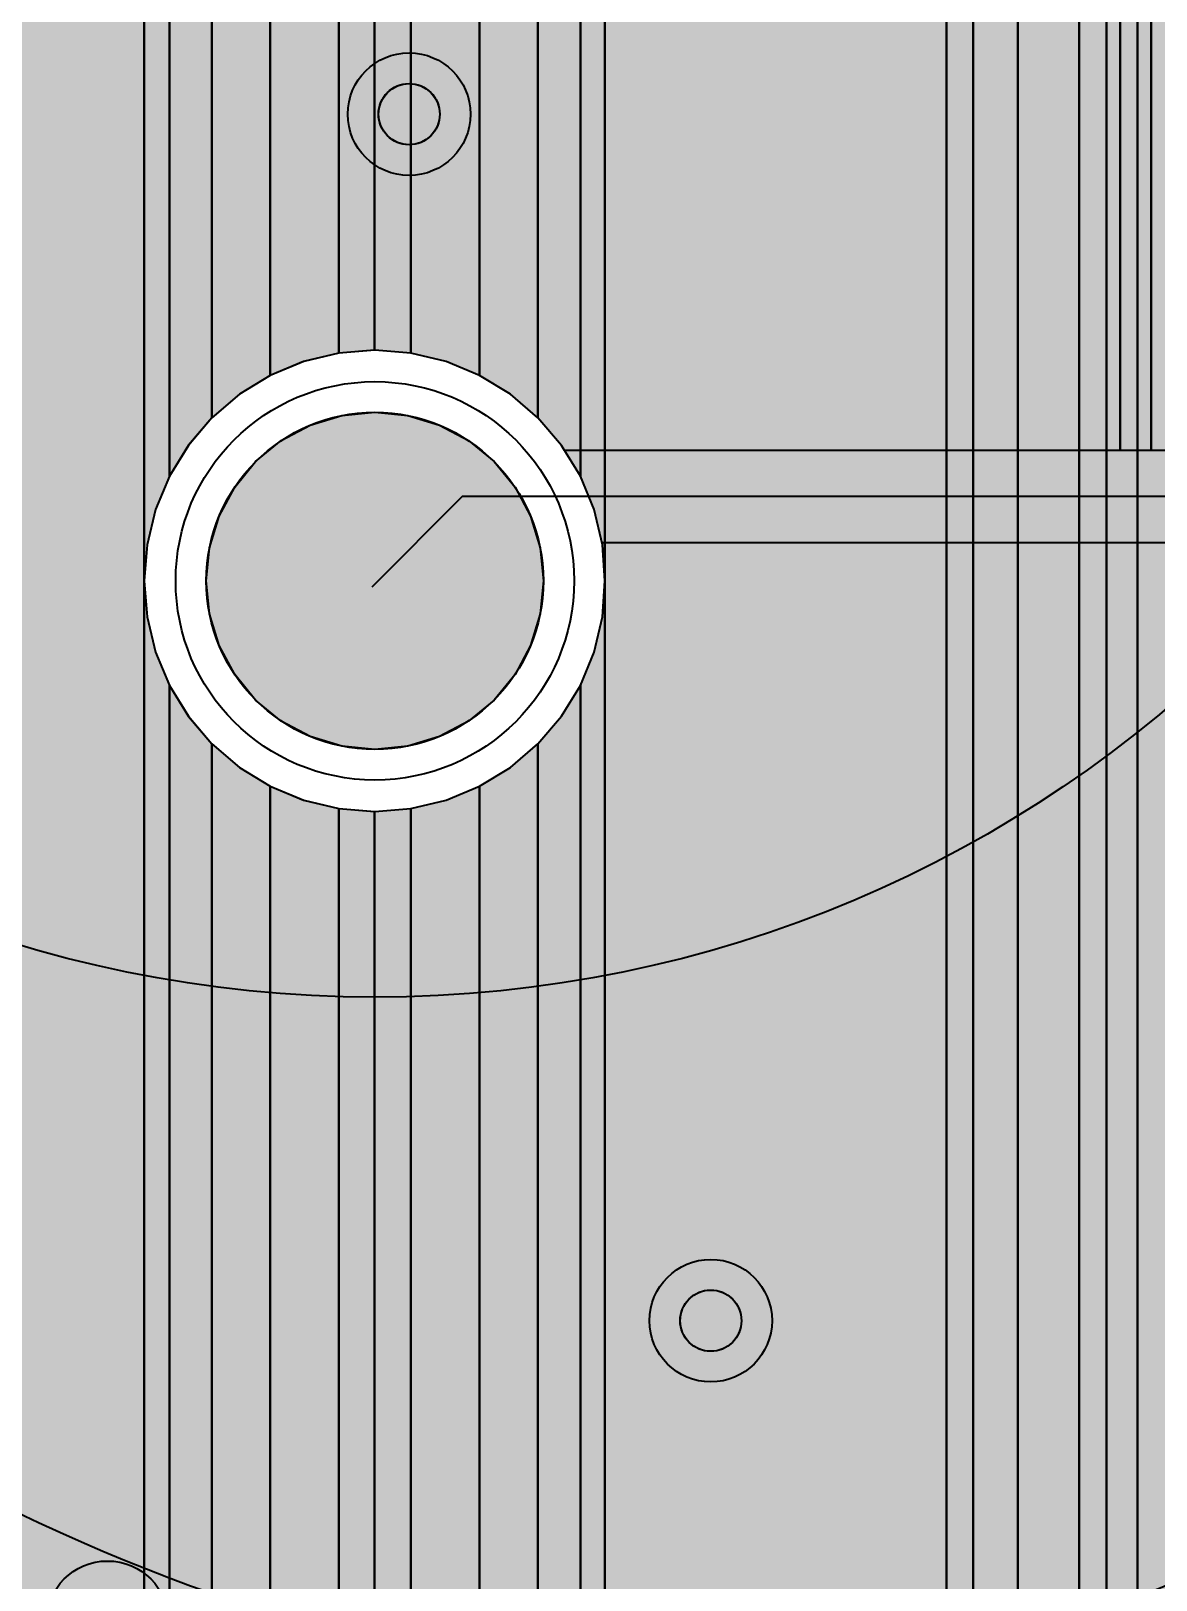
# Model space of a CAD drawing. Header units: millimetres. Extents: x 2 to 110, y 3 to 56.
# Drawn here: x 18.97 to 28.29, y 14.25 to 27.09 of the extents above; entities that cross this region are included whole.
import ezdxf

# ---------------------------------------------------------------- set-up
doc = ezdxf.new("R2010")
doc.units = ezdxf.units.MM
for name, color, linetype in [('bottom_copper', 7, 'Continuous'), ('drill_plated', 7, 'Continuous'), ('top_copper', 7, 'Continuous'), ('top_silk', 7, 'Continuous')]:
    doc.layers.add(name, color=color, linetype=linetype)

# ---------------------------------------------------------------- blocks, each defined once
blk = doc.blocks.new('Block38688')
at = {"layer": 'bottom_copper', "lineweight": 40}
for points in [[(4.44, 0), (1.606, 0), (1.606, 51.435), (4.44, 51.435), (4.44, 0)], [(1.606, 18.992), (1.588, 19.291), (1.518, 19.582), (1.404, 19.86), (1.404, 31.625), (1.518, 31.901), (1.588, 32.193), (1.606, 32.492), (1.606, 18.992)], [(1.404, 19.86), (1.247, 20.115), (1.052, 20.343), (1.052, 31.141), (1.247, 31.369), (1.404, 31.625), (1.404, 19.86)], [(1.052, 20.343), (0.824, 20.538), (0.569, 20.695), (0.569, 30.789), (0.824, 30.946), (1.052, 31.141), (1.052, 20.343)], [(0.569, 20.695), (0.292, 20.809), (0, 20.879), (0, 30.605), (0.292, 30.675), (0.569, 30.789), (0.569, 20.695)], [(0, 20.879), (-0.299, 20.903), (-0.302, 20.903), (-0.302, 30.581), (-0.299, 30.581), (0, 30.605), (0, 20.879)], [(4.659, 0), (4.44, 0), (4.44, 25.742), (4.465, 25.427), (4.538, 25.12), (4.659, 24.829), (4.659, 0)], [(5.029, 0), (4.659, 0), (4.659, 24.829), (4.824, 24.56), (5.029, 24.32), (5.029, 0)], [(5.538, 0), (5.029, 0), (5.029, 24.32), (5.269, 24.115), (5.538, 23.95), (5.538, 0)], [(5.764, 0), (5.538, 0), (5.538, 23.95), (5.764, 23.856), (5.764, 0)], [(6.021, 10.152), (5.879, 9.81), (5.793, 9.449), (5.764, 9.08), (5.764, 23.856), (5.83, 23.829), (6.021, 23.783), (6.021, 10.152)], [(6.448, 10.741), (6.215, 10.468), (6.021, 10.152), (6.021, 23.783), (6.137, 23.756), (6.448, 23.731), (6.448, 10.741)], [(1.606, 0), (1.404, 0), (1.404, 18.125), (1.518, 18.401), (1.588, 18.693), (1.606, 18.992), (1.606, 0)], [(1.404, 0), (1.052, 0), (1.052, 17.641), (1.247, 17.869), (1.404, 18.125), (1.404, 0)], [(1.052, 0), (0.569, 0), (0.569, 17.289), (0.824, 17.446), (1.052, 17.641), (1.052, 0)], [(0.569, 0), (0, 0), (0, 17.105), (0.292, 17.175), (0.569, 17.289), (0.569, 0)], [(0, 0), (-0.302, 0), (-0.302, 17.081), (-0.299, 17.081), (0, 17.105), (0, 0)]]:
    blk.add_hatch(color=7, dxfattribs=at).paths.add_polyline_path(points, flags=0)
at = {"layer": 'bottom_copper', "color": 7, "lineweight": 40}
for points in [[(4.44, 0), (1.606, 0), (1.606, 51.435), (4.44, 51.435), (4.44, 0)], [(1.606, 18.992), (1.588, 19.291), (1.518, 19.582), (1.404, 19.86), (1.404, 31.625), (1.518, 31.901), (1.588, 32.193), (1.606, 32.492), (1.606, 18.992)], [(1.404, 19.86), (1.247, 20.115), (1.052, 20.343), (1.052, 31.141), (1.247, 31.369), (1.404, 31.625), (1.404, 19.86)], [(1.052, 20.343), (0.824, 20.538), (0.569, 20.695), (0.569, 30.789), (0.824, 30.946), (1.052, 31.141), (1.052, 20.343)], [(0.569, 20.695), (0.292, 20.809), (0, 20.879), (0, 30.605), (0.292, 30.675), (0.569, 30.789), (0.569, 20.695)], [(0, 20.879), (-0.299, 20.903), (-0.302, 20.903), (-0.302, 30.581), (-0.299, 30.581), (0, 30.605), (0, 20.879)], [(4.659, 0), (4.44, 0), (4.44, 25.742), (4.465, 25.427), (4.538, 25.12), (4.659, 24.829), (4.659, 0)], [(5.029, 0), (4.659, 0), (4.659, 24.829), (4.824, 24.56), (5.029, 24.32), (5.029, 0)], [(5.538, 0), (5.029, 0), (5.029, 24.32), (5.269, 24.115), (5.538, 23.95), (5.538, 0)], [(5.764, 0), (5.538, 0), (5.538, 23.95), (5.764, 23.856), (5.764, 0)], [(6.021, 10.152), (5.879, 9.81), (5.793, 9.449), (5.764, 9.08), (5.764, 23.856), (5.83, 23.829), (6.021, 23.783), (6.021, 10.152)], [(6.448, 10.741), (6.215, 10.468), (6.021, 10.152), (6.021, 23.783), (6.137, 23.756), (6.448, 23.731), (6.448, 10.741)], [(1.606, 0), (1.404, 0), (1.404, 18.125), (1.518, 18.401), (1.588, 18.693), (1.606, 18.992), (1.606, 0)], [(1.404, 0), (1.052, 0), (1.052, 17.641), (1.247, 17.869), (1.404, 18.125), (1.404, 0)], [(1.052, 0), (0.569, 0), (0.569, 17.289), (0.824, 17.446), (1.052, 17.641), (1.052, 0)], [(0.569, 0), (0, 0), (0, 17.105), (0.292, 17.175), (0.569, 17.289), (0.569, 0)], [(0, 0), (-0.302, 0), (-0.302, 17.081), (-0.299, 17.081), (0, 17.105), (0, 0)]]:
    blk.add_lwpolyline(points, close=True, dxfattribs=at)
blk = doc.blocks.new('Block38983')
at = {"layer": 'bottom_copper', "lineweight": 40}
for points in [[(2.372, 0), (1.3063, 0), (1.3063, 51.435), (2.372, 51.435), (2.372, 0)], [(2.5803, 19.8595), (2.4655, 19.5825), (2.3956, 19.2909), (2.372, 18.992), (2.372, 32.492), (2.3956, 32.1931), (2.4655, 31.9015), (2.5803, 31.6245), (2.5803, 19.8595)], [(2.9317, 20.3432), (2.737, 20.1152), (2.5803, 19.8595), (2.5803, 31.6245), (2.737, 31.3688), (2.9317, 31.1408), (2.9317, 20.3432)], [(3.4154, 20.6946), (3.1597, 20.5379), (2.9317, 20.3432), (2.9317, 31.1408), (3.1597, 30.9461), (3.4154, 30.7894), (3.4154, 20.6946)], [(3.984, 20.8793), (3.6924, 20.8094), (3.4154, 20.6946), (3.4154, 30.7894), (3.6924, 30.6746), (3.984, 30.6047), (3.984, 20.8793)], [(4.28, 20.9026), (3.984, 20.8793), (3.984, 30.6047), (4.28, 30.5814), (4.28, 20.9026)], [(2.5803, 0), (2.372, 0), (2.372, 18.992), (2.3956, 18.6931), (2.4655, 18.4015), (2.5803, 18.1245), (2.5803, 0)], [(2.9317, 0), (2.5803, 0), (2.5803, 18.1245), (2.737, 17.8688), (2.9317, 17.6408), (2.9317, 0)], [(3.4154, 0), (2.9317, 0), (2.9317, 17.6408), (3.1597, 17.4461), (3.4154, 17.2894), (3.4154, 0)], [(3.984, 0), (3.4154, 0), (3.4154, 17.2894), (3.6924, 17.1746), (3.984, 17.1047), (3.984, 0)], [(4.28, 0), (3.984, 0), (3.984, 17.1047), (4.28, 17.0814), (4.28, 0)]]:
    blk.add_hatch(color=7, dxfattribs=at).paths.add_polyline_path(points, flags=0)
at = {"layer": 'bottom_copper', "color": 7, "lineweight": 40}
for points in [[(2.372, 0), (1.3063, 0), (1.3063, 51.435), (2.372, 51.435), (2.372, 0)], [(2.5803, 19.8595), (2.4655, 19.5825), (2.3956, 19.2909), (2.372, 18.992), (2.372, 32.492), (2.3956, 32.1931), (2.4655, 31.9015), (2.5803, 31.6245), (2.5803, 19.8595)], [(2.9317, 20.3432), (2.737, 20.1152), (2.5803, 19.8595), (2.5803, 31.6245), (2.737, 31.3688), (2.9317, 31.1408), (2.9317, 20.3432)], [(3.4154, 20.6946), (3.1597, 20.5379), (2.9317, 20.3432), (2.9317, 31.1408), (3.1597, 30.9461), (3.4154, 30.7894), (3.4154, 20.6946)], [(3.984, 20.8793), (3.6924, 20.8094), (3.4154, 20.6946), (3.4154, 30.7894), (3.6924, 30.6746), (3.984, 30.6047), (3.984, 20.8793)], [(4.28, 20.9026), (3.984, 20.8793), (3.984, 30.6047), (4.28, 30.5814), (4.28, 20.9026)], [(2.5803, 0), (2.372, 0), (2.372, 18.992), (2.3956, 18.6931), (2.4655, 18.4015), (2.5803, 18.1245), (2.5803, 0)], [(2.9317, 0), (2.5803, 0), (2.5803, 18.1245), (2.737, 17.8688), (2.9317, 17.6408), (2.9317, 0)], [(3.4154, 0), (2.9317, 0), (2.9317, 17.6408), (3.1597, 17.4461), (3.4154, 17.2894), (3.4154, 0)], [(3.984, 0), (3.4154, 0), (3.4154, 17.2894), (3.6924, 17.1746), (3.984, 17.1047), (3.984, 0)], [(4.28, 0), (3.984, 0), (3.984, 17.1047), (4.28, 17.0814), (4.28, 0)]]:
    blk.add_lwpolyline(points, close=True, dxfattribs=at)
blk = doc.blocks.new('Block120121')
at = {"layer": 'top_copper', "lineweight": 40}
for points in [[(2.372, 0), (1.306, 0), (1.306, 51.435), (2.372, 51.435), (2.372, 0)], [(2.58, 19.843), (2.466, 19.567), (2.396, 19.275), (2.372, 18.976), (2.372, 32.476), (2.396, 32.177), (2.466, 31.886), (2.58, 31.608), (2.58, 19.843)], [(2.932, 20.327), (2.737, 20.099), (2.58, 19.843), (2.58, 31.608), (2.737, 31.353), (2.932, 31.125), (2.932, 20.327)], [(5.986, 20.055), (5.856, 20.055), (5.829, 20.099), (5.634, 20.327), (5.634, 31.125), (5.778, 31.293), (5.986, 31.293), (5.986, 20.055)], [(9.022, 20.055), (5.986, 20.055), (5.986, 31.293), (9.022, 31.293), (9.022, 20.055)], [(3.415, 20.679), (3.16, 20.522), (2.932, 20.327), (2.932, 31.125), (3.16, 30.93), (3.415, 30.773), (3.415, 20.679)], [(5.634, 20.327), (5.406, 20.522), (5.15, 20.679), (5.15, 30.773), (5.406, 30.93), (5.634, 31.125), (5.634, 20.327)], [(3.984, 20.863), (3.692, 20.793), (3.415, 20.679), (3.415, 30.773), (3.692, 30.659), (3.984, 30.589), (3.984, 20.863)], [(5.15, 20.679), (4.873, 20.793), (4.582, 20.863), (4.582, 30.589), (4.873, 30.659), (5.15, 30.773), (5.15, 20.679)], [(4.582, 20.863), (4.283, 20.887), (3.984, 20.863), (3.984, 30.589), (4.283, 30.565), (4.582, 30.589), (4.582, 20.863)], [(9.241, 20.055), (9.022, 20.055), (9.022, 25.726), (9.047, 25.411), (9.12, 25.105), (9.241, 24.813), (9.241, 20.055)], [(9.611, 20.055), (9.241, 20.055), (9.241, 24.813), (9.406, 24.544), (9.611, 24.304), (9.611, 20.055)], [(10.12, 20.055), (9.611, 20.055), (9.611, 24.304), (9.851, 24.099), (10.12, 23.934), (10.12, 20.055)], [(10.461, 20.055), (10.12, 20.055), (10.12, 23.934), (10.411, 23.813), (10.461, 23.801), (10.461, 20.055)], [(10.718, 20.055), (10.461, 20.055), (10.461, 23.801), (10.718, 23.74), (10.718, 20.055)], [(11.033, 20.055), (10.718, 20.055), (10.718, 23.74), (11.033, 23.715), (11.033, 20.055)], [(6.188, 18.976), (6.17, 19.275), (6.166, 19.293), (6.188, 19.293), (6.188, 18.976)], [(9.241, 0), (6.188, 0), (6.188, 19.293), (9.241, 19.293), (9.241, 0)], [(9.611, 0), (9.241, 0), (9.241, 19.293), (9.611, 19.293), (9.611, 0)], [(10.12, 0), (9.611, 0), (9.611, 19.293), (10.12, 19.293), (10.12, 0)], [(10.346, 0), (10.12, 0), (10.12, 19.293), (10.346, 19.293), (10.346, 0)], [(10.603, 10.136), (10.461, 9.794), (10.375, 9.433), (10.346, 9.064), (10.346, 19.293), (10.603, 19.293), (10.603, 10.136)], [(11.033, 10.729), (10.797, 10.452), (10.603, 10.136), (10.603, 19.293), (11.033, 19.293), (11.033, 10.729)], [(2.58, 0), (2.372, 0), (2.372, 18.976), (2.396, 18.677), (2.466, 18.386), (2.58, 18.108), (2.58, 0)], [(6.188, 0), (5.986, 0), (5.986, 18.108), (6.1, 18.386), (6.17, 18.677), (6.188, 18.976), (6.188, 0)], [(2.932, 0), (2.58, 0), (2.58, 18.108), (2.737, 17.853), (2.932, 17.625), (2.932, 0)], [(5.986, 0), (5.634, 0), (5.634, 17.625), (5.829, 17.853), (5.986, 18.108), (5.986, 0)], [(3.415, 0), (2.932, 0), (2.932, 17.625), (3.16, 17.43), (3.415, 17.273), (3.415, 0)], [(5.634, 0), (5.15, 0), (5.15, 17.273), (5.406, 17.43), (5.634, 17.625), (5.634, 0)], [(3.984, 0), (3.415, 0), (3.415, 17.273), (3.692, 17.159), (3.984, 17.089), (3.984, 0)], [(5.15, 0), (4.582, 0), (4.582, 17.089), (4.873, 17.159), (5.15, 17.273), (5.15, 0)], [(4.582, 0), (3.984, 0), (3.984, 17.089), (4.283, 17.065), (4.582, 17.089), (4.582, 0)]]:
    blk.add_hatch(color=7, dxfattribs=at).paths.add_polyline_path(points, flags=0)
at = {"layer": 'top_copper', "color": 7, "lineweight": 40}
for points in [[(2.372, 0), (1.306, 0), (1.306, 51.435), (2.372, 51.435), (2.372, 0)], [(2.58, 19.843), (2.466, 19.567), (2.396, 19.275), (2.372, 18.976), (2.372, 32.476), (2.396, 32.177), (2.466, 31.886), (2.58, 31.608), (2.58, 19.843)], [(2.932, 20.327), (2.737, 20.099), (2.58, 19.843), (2.58, 31.608), (2.737, 31.353), (2.932, 31.125), (2.932, 20.327)], [(5.986, 20.055), (5.856, 20.055), (5.829, 20.099), (5.634, 20.327), (5.634, 31.125), (5.778, 31.293), (5.986, 31.293), (5.986, 20.055)], [(9.022, 20.055), (5.986, 20.055), (5.986, 31.293), (9.022, 31.293), (9.022, 20.055)], [(3.415, 20.679), (3.16, 20.522), (2.932, 20.327), (2.932, 31.125), (3.16, 30.93), (3.415, 30.773), (3.415, 20.679)], [(5.634, 20.327), (5.406, 20.522), (5.15, 20.679), (5.15, 30.773), (5.406, 30.93), (5.634, 31.125), (5.634, 20.327)], [(3.984, 20.863), (3.692, 20.793), (3.415, 20.679), (3.415, 30.773), (3.692, 30.659), (3.984, 30.589), (3.984, 20.863)], [(5.15, 20.679), (4.873, 20.793), (4.582, 20.863), (4.582, 30.589), (4.873, 30.659), (5.15, 30.773), (5.15, 20.679)], [(4.582, 20.863), (4.283, 20.887), (3.984, 20.863), (3.984, 30.589), (4.283, 30.565), (4.582, 30.589), (4.582, 20.863)], [(9.241, 20.055), (9.022, 20.055), (9.022, 25.726), (9.047, 25.411), (9.12, 25.105), (9.241, 24.813), (9.241, 20.055)], [(9.611, 20.055), (9.241, 20.055), (9.241, 24.813), (9.406, 24.544), (9.611, 24.304), (9.611, 20.055)], [(10.12, 20.055), (9.611, 20.055), (9.611, 24.304), (9.851, 24.099), (10.12, 23.934), (10.12, 20.055)], [(10.461, 20.055), (10.12, 20.055), (10.12, 23.934), (10.411, 23.813), (10.461, 23.801), (10.461, 20.055)], [(10.718, 20.055), (10.461, 20.055), (10.461, 23.801), (10.718, 23.74), (10.718, 20.055)], [(11.033, 20.055), (10.718, 20.055), (10.718, 23.74), (11.033, 23.715), (11.033, 20.055)], [(6.188, 18.976), (6.17, 19.275), (6.166, 19.293), (6.188, 19.293), (6.188, 18.976)], [(9.241, 0), (6.188, 0), (6.188, 19.293), (9.241, 19.293), (9.241, 0)], [(9.611, 0), (9.241, 0), (9.241, 19.293), (9.611, 19.293), (9.611, 0)], [(10.12, 0), (9.611, 0), (9.611, 19.293), (10.12, 19.293), (10.12, 0)], [(10.346, 0), (10.12, 0), (10.12, 19.293), (10.346, 19.293), (10.346, 0)], [(10.603, 10.136), (10.461, 9.794), (10.375, 9.433), (10.346, 9.064), (10.346, 19.293), (10.603, 19.293), (10.603, 10.136)], [(11.033, 10.729), (10.797, 10.452), (10.603, 10.136), (10.603, 19.293), (11.033, 19.293), (11.033, 10.729)], [(2.58, 0), (2.372, 0), (2.372, 18.976), (2.396, 18.677), (2.466, 18.386), (2.58, 18.108), (2.58, 0)], [(6.188, 0), (5.986, 0), (5.986, 18.108), (6.1, 18.386), (6.17, 18.677), (6.188, 18.976), (6.188, 0)], [(2.932, 0), (2.58, 0), (2.58, 18.108), (2.737, 17.853), (2.932, 17.625), (2.932, 0)], [(5.986, 0), (5.634, 0), (5.634, 17.625), (5.829, 17.853), (5.986, 18.108), (5.986, 0)], [(3.415, 0), (2.932, 0), (2.932, 17.625), (3.16, 17.43), (3.415, 17.273), (3.415, 0)], [(5.634, 0), (5.15, 0), (5.15, 17.273), (5.406, 17.43), (5.634, 17.625), (5.634, 0)], [(3.984, 0), (3.415, 0), (3.415, 17.273), (3.692, 17.159), (3.984, 17.089), (3.984, 0)], [(5.15, 0), (4.582, 0), (4.582, 17.089), (4.873, 17.159), (5.15, 17.273), (5.15, 0)], [(4.582, 0), (3.984, 0), (3.984, 17.089), (4.283, 17.065), (4.582, 17.089), (4.582, 0)]]:
    blk.add_lwpolyline(points, close=True, dxfattribs=at)

msp = doc.modelspace()

# ---------------------------------------------------------------- hatches: boundary and pattern name
at = {"layer": 'bottom_copper', "lineweight": 40}
for points in [[(22.353, 26.348), (22.339, 26.301), (22.315, 26.257), (22.284, 26.218), (22.245, 26.187), (22.201, 26.163), (22.154, 26.149), (22.104, 26.144), (22.054, 26.149), (22.007, 26.163), (21.963, 26.187), (21.924, 26.218), (21.893, 26.257), (21.869, 26.301), (21.855, 26.348), (21.85, 26.398), (21.855, 26.448), (21.869, 26.495), (21.893, 26.539), (21.924, 26.578), (21.963, 26.609), (22.007, 26.633), (22.054, 26.647), (22.104, 26.652), (22.154, 26.647), (22.201, 26.633), (22.245, 26.609), (22.284, 26.578), (22.315, 26.539), (22.339, 26.495), (22.353, 26.448), (22.358, 26.398), (22.353, 26.348)], [(23.19, 22.257), (23.111, 21.995), (22.982, 21.754), (22.808, 21.542), (22.596, 21.368), (22.355, 21.239), (22.093, 21.16), (21.82, 21.133), (21.547, 21.16), (21.285, 21.239), (21.044, 21.368), (20.832, 21.542), (20.658, 21.754), (20.529, 21.995), (20.45, 22.257), (20.423, 22.53), (20.45, 22.803), (20.529, 23.065), (20.658, 23.306), (20.832, 23.518), (21.044, 23.692), (21.285, 23.821), (21.547, 23.9), (21.82, 23.927), (22.093, 23.9), (22.355, 23.821), (22.596, 23.692), (22.808, 23.518), (22.982, 23.306), (23.111, 23.065), (23.19, 22.803), (23.217, 22.53), (23.19, 22.257)], [(24.853, 16.348), (24.839, 16.301), (24.815, 16.257), (24.784, 16.218), (24.745, 16.187), (24.701, 16.163), (24.654, 16.149), (24.604, 16.144), (24.554, 16.149), (24.507, 16.163), (24.463, 16.187), (24.424, 16.218), (24.393, 16.257), (24.369, 16.301), (24.355, 16.348), (24.35, 16.398), (24.355, 16.448), (24.369, 16.495), (24.393, 16.539), (24.424, 16.578), (24.463, 16.609), (24.507, 16.633), (24.554, 16.647), (24.604, 16.652), (24.654, 16.647), (24.701, 16.633), (24.745, 16.609), (24.784, 16.578), (24.815, 16.539), (24.839, 16.495), (24.853, 16.448), (24.858, 16.398), (24.853, 16.348)]]:
    msp.add_hatch(color=7, dxfattribs=at).paths.add_polyline_path(points, flags=0)
at = {"layer": 'drill_plated', "lineweight": 40}
for points in [[(22.353, 26.348), (22.339, 26.301), (22.315, 26.257), (22.284, 26.218), (22.245, 26.187), (22.201, 26.163), (22.154, 26.149), (22.104, 26.144), (22.054, 26.149), (22.007, 26.163), (21.963, 26.187), (21.924, 26.218), (21.893, 26.257), (21.869, 26.301), (21.855, 26.348), (21.85, 26.398), (21.855, 26.448), (21.869, 26.495), (21.893, 26.539), (21.924, 26.578), (21.963, 26.609), (22.007, 26.633), (22.054, 26.647), (22.104, 26.652), (22.154, 26.647), (22.201, 26.633), (22.245, 26.609), (22.284, 26.578), (22.315, 26.539), (22.339, 26.495), (22.353, 26.448), (22.358, 26.398), (22.353, 26.348)], [(23.19, 22.257), (23.111, 21.995), (22.982, 21.754), (22.808, 21.542), (22.596, 21.368), (22.355, 21.239), (22.093, 21.16), (21.82, 21.133), (21.547, 21.16), (21.285, 21.239), (21.044, 21.368), (20.832, 21.542), (20.658, 21.754), (20.529, 21.995), (20.45, 22.257), (20.423, 22.53), (20.45, 22.803), (20.529, 23.065), (20.658, 23.306), (20.832, 23.518), (21.044, 23.692), (21.285, 23.821), (21.547, 23.9), (21.82, 23.927), (22.093, 23.9), (22.355, 23.821), (22.596, 23.692), (22.808, 23.518), (22.982, 23.306), (23.111, 23.065), (23.19, 22.803), (23.217, 22.53), (23.19, 22.257)], [(24.853, 16.348), (24.839, 16.301), (24.815, 16.257), (24.784, 16.218), (24.745, 16.187), (24.701, 16.163), (24.654, 16.149), (24.604, 16.144), (24.554, 16.149), (24.507, 16.163), (24.463, 16.187), (24.424, 16.218), (24.393, 16.257), (24.369, 16.301), (24.355, 16.348), (24.35, 16.398), (24.355, 16.448), (24.369, 16.495), (24.393, 16.539), (24.424, 16.578), (24.463, 16.609), (24.507, 16.633), (24.554, 16.647), (24.604, 16.652), (24.654, 16.647), (24.701, 16.633), (24.745, 16.609), (24.784, 16.578), (24.815, 16.539), (24.839, 16.495), (24.853, 16.448), (24.858, 16.398), (24.853, 16.348)]]:
    msp.add_hatch(color=7, dxfattribs=at).paths.add_polyline_path(points, flags=0)
at = {"layer": 'top_copper', "lineweight": 40}
for points in [[(22.353, 26.348), (22.339, 26.301), (22.315, 26.257), (22.284, 26.218), (22.245, 26.187), (22.201, 26.163), (22.154, 26.149), (22.104, 26.144), (22.054, 26.149), (22.007, 26.163), (21.963, 26.187), (21.924, 26.218), (21.893, 26.257), (21.869, 26.301), (21.855, 26.348), (21.85, 26.398), (21.855, 26.448), (21.869, 26.495), (21.893, 26.539), (21.924, 26.578), (21.963, 26.609), (22.007, 26.633), (22.054, 26.647), (22.104, 26.652), (22.154, 26.647), (22.201, 26.633), (22.245, 26.609), (22.284, 26.578), (22.315, 26.539), (22.339, 26.495), (22.353, 26.448), (22.358, 26.398), (22.353, 26.348)], [(23.19, 22.257), (23.111, 21.995), (22.982, 21.754), (22.808, 21.542), (22.596, 21.368), (22.355, 21.239), (22.093, 21.16), (21.82, 21.133), (21.547, 21.16), (21.285, 21.239), (21.044, 21.368), (20.832, 21.542), (20.658, 21.754), (20.529, 21.995), (20.45, 22.257), (20.423, 22.53), (20.45, 22.803), (20.529, 23.065), (20.658, 23.306), (20.832, 23.518), (21.044, 23.692), (21.285, 23.821), (21.547, 23.9), (21.82, 23.927), (22.093, 23.9), (22.355, 23.821), (22.596, 23.692), (22.808, 23.518), (22.982, 23.306), (23.111, 23.065), (23.19, 22.803), (23.217, 22.53), (23.19, 22.257)], [(24.853, 16.348), (24.839, 16.301), (24.815, 16.257), (24.784, 16.218), (24.745, 16.187), (24.701, 16.163), (24.654, 16.149), (24.604, 16.144), (24.554, 16.149), (24.507, 16.163), (24.463, 16.187), (24.424, 16.218), (24.393, 16.257), (24.369, 16.301), (24.355, 16.348), (24.35, 16.398), (24.355, 16.448), (24.369, 16.495), (24.393, 16.539), (24.424, 16.578), (24.463, 16.609), (24.507, 16.633), (24.554, 16.647), (24.604, 16.652), (24.654, 16.647), (24.701, 16.633), (24.745, 16.609), (24.784, 16.578), (24.815, 16.539), (24.839, 16.495), (24.853, 16.448), (24.858, 16.398), (24.853, 16.348)]]:
    msp.add_hatch(color=7, dxfattribs=at).paths.add_polyline_path(points, flags=0)

# ---------------------------------------------------------------- linework, layer by layer
at = {"layer": 'bottom_copper', "color": 7, "lineweight": 40}
for p, q in [((21.817, 24.441), (21.817, 34.119)), ((21.817, 34.119), (21.817, 24.441)), ((21.521, 24.417), (21.23, 24.347)), ((21.817, 24.441), (21.521, 24.417)), ((21.82, 24.441), (21.817, 24.441)), ((22.119, 24.417), (21.82, 24.441)), ((22.41, 24.347), (22.119, 24.417)), ((21.23, 24.347), (20.953, 24.233)), ((22.688, 24.233), (22.41, 24.347)), ((20.953, 24.233), (20.697, 24.076)), ((22.943, 24.076), (22.688, 24.233)), ((20.697, 24.076), (20.469, 23.881)), ((23.171, 23.881), (22.943, 24.076)), ((20.469, 23.881), (20.274, 23.653)), ((23.366, 23.653), (23.171, 23.881)), ((20.274, 23.653), (20.117, 23.398)), ((23.523, 23.398), (23.366, 23.653)), ((20.117, 23.398), (20.003, 23.12)), ((23.637, 23.12), (23.523, 23.398)), ((20.003, 23.12), (19.933, 22.829)), ((23.707, 22.829), (23.637, 23.12)), ((19.933, 22.829), (19.909, 22.53)), ((23.725, 22.53), (23.707, 22.829)), ((19.909, 22.53), (19.933, 22.231)), ((23.707, 22.231), (23.725, 22.53)), ((19.933, 22.231), (20.003, 21.939)), ((23.637, 21.939), (23.707, 22.231)), ((20.003, 21.939), (20.117, 21.663)), ((23.523, 21.663), (23.637, 21.939)), ((20.117, 21.663), (20.274, 21.407)), ((23.366, 21.407), (23.523, 21.663)), ((20.274, 21.407), (20.469, 21.179)), ((23.171, 21.179), (23.366, 21.407)), ((20.469, 21.179), (20.697, 20.984)), ((22.943, 20.984), (23.171, 21.179)), ((20.697, 20.984), (20.953, 20.827)), ((22.688, 20.827), (22.943, 20.984)), ((20.953, 20.827), (21.23, 20.713)), ((22.41, 20.713), (22.688, 20.827)), ((21.23, 20.713), (21.521, 20.643)), ((22.119, 20.643), (22.41, 20.713)), ((21.521, 20.643), (21.817, 20.619)), ((21.817, 3.538), (21.817, 20.619)), ((21.817, 20.619), (21.82, 20.619)), ((21.817, 20.619), (21.817, 3.538)), ((21.82, 20.619), (22.119, 20.643))]:
    msp.add_line(p, q, dxfattribs=at)
for points in [[(22.353, 26.348), (22.339, 26.301), (22.315, 26.257), (22.284, 26.218), (22.245, 26.187), (22.201, 26.163), (22.154, 26.149), (22.104, 26.144), (22.054, 26.149), (22.007, 26.163), (21.963, 26.187), (21.924, 26.218), (21.893, 26.257), (21.869, 26.301), (21.855, 26.348), (21.85, 26.398), (21.855, 26.448), (21.869, 26.495), (21.893, 26.539), (21.924, 26.578), (21.963, 26.609), (22.007, 26.633), (22.054, 26.647), (22.104, 26.652), (22.154, 26.647), (22.201, 26.633), (22.245, 26.609), (22.284, 26.578), (22.315, 26.539), (22.339, 26.495), (22.353, 26.448), (22.358, 26.398), (22.353, 26.348)], [(23.19, 22.257), (23.111, 21.995), (22.982, 21.754), (22.808, 21.542), (22.596, 21.368), (22.355, 21.239), (22.093, 21.16), (21.82, 21.133), (21.547, 21.16), (21.285, 21.239), (21.044, 21.368), (20.832, 21.542), (20.658, 21.754), (20.529, 21.995), (20.45, 22.257), (20.423, 22.53), (20.45, 22.803), (20.529, 23.065), (20.658, 23.306), (20.832, 23.518), (21.044, 23.692), (21.285, 23.821), (21.547, 23.9), (21.82, 23.927), (22.093, 23.9), (22.355, 23.821), (22.596, 23.692), (22.808, 23.518), (22.982, 23.306), (23.111, 23.065), (23.19, 22.803), (23.217, 22.53), (23.19, 22.257)], [(24.853, 16.348), (24.839, 16.301), (24.815, 16.257), (24.784, 16.218), (24.745, 16.187), (24.701, 16.163), (24.654, 16.149), (24.604, 16.144), (24.554, 16.149), (24.507, 16.163), (24.463, 16.187), (24.424, 16.218), (24.393, 16.257), (24.369, 16.301), (24.355, 16.348), (24.35, 16.398), (24.355, 16.448), (24.369, 16.495), (24.393, 16.539), (24.424, 16.578), (24.463, 16.609), (24.507, 16.633), (24.554, 16.647), (24.604, 16.652), (24.654, 16.647), (24.701, 16.633), (24.745, 16.609), (24.784, 16.578), (24.815, 16.539), (24.839, 16.495), (24.853, 16.448), (24.858, 16.398), (24.853, 16.348)]]:
    msp.add_lwpolyline(points, close=True, dxfattribs=at)
for centre, major_axis in [((22.104, 26.398), (0.508, 0)), ((22.104, 26.398), (0.254, 0)), ((21.82, 22.53), (1.651, 0)), ((21.82, 22.53), (1.397, 0)), ((24.604, 16.398), (0.508, 0)), ((24.604, 16.398), (0.254, 0)), ((19.604, 13.898), (0.508, 0))]:
    msp.add_ellipse(centre, major_axis=major_axis, ratio=1, dxfattribs=at)
at = {"layer": 'drill_plated', "color": 7, "lineweight": 40}
for points in [[(22.353, 26.348), (22.339, 26.301), (22.315, 26.257), (22.284, 26.218), (22.245, 26.187), (22.201, 26.163), (22.154, 26.149), (22.104, 26.144), (22.054, 26.149), (22.007, 26.163), (21.963, 26.187), (21.924, 26.218), (21.893, 26.257), (21.869, 26.301), (21.855, 26.348), (21.85, 26.398), (21.855, 26.448), (21.869, 26.495), (21.893, 26.539), (21.924, 26.578), (21.963, 26.609), (22.007, 26.633), (22.054, 26.647), (22.104, 26.652), (22.154, 26.647), (22.201, 26.633), (22.245, 26.609), (22.284, 26.578), (22.315, 26.539), (22.339, 26.495), (22.353, 26.448), (22.358, 26.398), (22.353, 26.348)], [(23.19, 22.257), (23.111, 21.995), (22.982, 21.754), (22.808, 21.542), (22.596, 21.368), (22.355, 21.239), (22.093, 21.16), (21.82, 21.133), (21.547, 21.16), (21.285, 21.239), (21.044, 21.368), (20.832, 21.542), (20.658, 21.754), (20.529, 21.995), (20.45, 22.257), (20.423, 22.53), (20.45, 22.803), (20.529, 23.065), (20.658, 23.306), (20.832, 23.518), (21.044, 23.692), (21.285, 23.821), (21.547, 23.9), (21.82, 23.927), (22.093, 23.9), (22.355, 23.821), (22.596, 23.692), (22.808, 23.518), (22.982, 23.306), (23.111, 23.065), (23.19, 22.803), (23.217, 22.53), (23.19, 22.257)], [(24.853, 16.348), (24.839, 16.301), (24.815, 16.257), (24.784, 16.218), (24.745, 16.187), (24.701, 16.163), (24.654, 16.149), (24.604, 16.144), (24.554, 16.149), (24.507, 16.163), (24.463, 16.187), (24.424, 16.218), (24.393, 16.257), (24.369, 16.301), (24.355, 16.348), (24.35, 16.398), (24.355, 16.448), (24.369, 16.495), (24.393, 16.539), (24.424, 16.578), (24.463, 16.609), (24.507, 16.633), (24.554, 16.647), (24.604, 16.652), (24.654, 16.647), (24.701, 16.633), (24.745, 16.609), (24.784, 16.578), (24.815, 16.539), (24.839, 16.495), (24.853, 16.448), (24.858, 16.398), (24.853, 16.348)]]:
    msp.add_lwpolyline(points, close=True, dxfattribs=at)
for centre, major_axis in [((22.104, 26.398), (0.254, 0)), ((21.82, 22.53), (1.397, 0)), ((24.604, 16.398), (0.254, 0))]:
    msp.add_ellipse(centre, major_axis=major_axis, ratio=1, dxfattribs=at)
at = {"layer": 'top_copper', "color": 7, "lineweight": 40}
for p, q in [((21.521, 24.417), (21.23, 24.347)), ((21.82, 24.441), (21.521, 24.417)), ((22.119, 24.417), (21.82, 24.441)), ((22.41, 24.347), (22.119, 24.417)), ((21.23, 24.347), (20.953, 24.233)), ((22.688, 24.233), (22.41, 24.347)), ((20.953, 24.233), (20.697, 24.076)), ((22.943, 24.076), (22.688, 24.233)), ((20.697, 24.076), (20.469, 23.881)), ((23.171, 23.881), (22.943, 24.076)), ((20.469, 23.881), (20.274, 23.653)), ((23.366, 23.653), (23.171, 23.881)), ((20.274, 23.653), (20.117, 23.398)), ((23.393, 23.609), (23.366, 23.653)), ((30.24, 23.609), (23.393, 23.609)), ((20.117, 23.398), (20.003, 23.12)), ((20.003, 23.12), (19.933, 22.829)), ((22.544, 23.228), (21.794, 22.478)), ((31.794, 23.228), (22.544, 23.228)), ((19.933, 22.829), (19.909, 22.53)), ((23.707, 22.829), (23.703, 22.847)), ((23.703, 22.847), (30.24, 22.847)), ((23.725, 22.53), (23.707, 22.829)), ((19.909, 22.53), (19.933, 22.231)), ((23.707, 22.231), (23.725, 22.53)), ((19.933, 22.231), (20.003, 21.939)), ((23.637, 21.939), (23.707, 22.231)), ((20.003, 21.939), (20.117, 21.663)), ((23.523, 21.663), (23.637, 21.939)), ((20.117, 21.663), (20.274, 21.407)), ((23.366, 21.407), (23.523, 21.663)), ((20.274, 21.407), (20.469, 21.179)), ((23.171, 21.179), (23.366, 21.407)), ((20.469, 21.179), (20.697, 20.984)), ((22.943, 20.984), (23.171, 21.179)), ((20.697, 20.984), (20.953, 20.827)), ((22.688, 20.827), (22.943, 20.984)), ((20.953, 20.827), (21.23, 20.713)), ((22.41, 20.713), (22.688, 20.827)), ((21.23, 20.713), (21.521, 20.643)), ((22.119, 20.643), (22.41, 20.713)), ((21.521, 20.643), (21.82, 20.619)), ((21.82, 20.619), (22.119, 20.643))]:
    msp.add_line(p, q, dxfattribs=at)
for points in [[(22.353, 26.348), (22.339, 26.301), (22.315, 26.257), (22.284, 26.218), (22.245, 26.187), (22.201, 26.163), (22.154, 26.149), (22.104, 26.144), (22.054, 26.149), (22.007, 26.163), (21.963, 26.187), (21.924, 26.218), (21.893, 26.257), (21.869, 26.301), (21.855, 26.348), (21.85, 26.398), (21.855, 26.448), (21.869, 26.495), (21.893, 26.539), (21.924, 26.578), (21.963, 26.609), (22.007, 26.633), (22.054, 26.647), (22.104, 26.652), (22.154, 26.647), (22.201, 26.633), (22.245, 26.609), (22.284, 26.578), (22.315, 26.539), (22.339, 26.495), (22.353, 26.448), (22.358, 26.398), (22.353, 26.348)], [(23.19, 22.257), (23.111, 21.995), (22.982, 21.754), (22.808, 21.542), (22.596, 21.368), (22.355, 21.239), (22.093, 21.16), (21.82, 21.133), (21.547, 21.16), (21.285, 21.239), (21.044, 21.368), (20.832, 21.542), (20.658, 21.754), (20.529, 21.995), (20.45, 22.257), (20.423, 22.53), (20.45, 22.803), (20.529, 23.065), (20.658, 23.306), (20.832, 23.518), (21.044, 23.692), (21.285, 23.821), (21.547, 23.9), (21.82, 23.927), (22.093, 23.9), (22.355, 23.821), (22.596, 23.692), (22.808, 23.518), (22.982, 23.306), (23.111, 23.065), (23.19, 22.803), (23.217, 22.53), (23.19, 22.257)], [(24.853, 16.348), (24.839, 16.301), (24.815, 16.257), (24.784, 16.218), (24.745, 16.187), (24.701, 16.163), (24.654, 16.149), (24.604, 16.144), (24.554, 16.149), (24.507, 16.163), (24.463, 16.187), (24.424, 16.218), (24.393, 16.257), (24.369, 16.301), (24.355, 16.348), (24.35, 16.398), (24.355, 16.448), (24.369, 16.495), (24.393, 16.539), (24.424, 16.578), (24.463, 16.609), (24.507, 16.633), (24.554, 16.647), (24.604, 16.652), (24.654, 16.647), (24.701, 16.633), (24.745, 16.609), (24.784, 16.578), (24.815, 16.539), (24.839, 16.495), (24.853, 16.448), (24.858, 16.398), (24.853, 16.348)]]:
    msp.add_lwpolyline(points, close=True, dxfattribs=at)
for centre, major_axis in [((22.104, 26.398), (0.508, 0)), ((22.104, 26.398), (0.254, 0)), ((21.82, 22.53), (1.651, 0)), ((21.82, 22.53), (1.397, 0)), ((24.604, 16.398), (0.508, 0)), ((24.604, 16.398), (0.254, 0)), ((19.604, 13.898), (0.508, 0))]:
    msp.add_ellipse(centre, major_axis=major_axis, ratio=1, dxfattribs=at)
at = {"layer": 'top_silk', "color": 7, "lineweight": 40}
for centre, major_axis in [((25.794, 29.228), (20.5, 0)), ((21.794, 29.228), (16.4, 0)), ((25.794, 29.228), (16, 0)), ((21.82, 29.28), (10.2, 0))]:
    msp.add_ellipse(centre, major_axis=major_axis, ratio=1, dxfattribs=at)

# ---------------------------------------------------------------- block references
at = {"layer": 'bottom_copper'}
for name, p in [('Block38983', (17.537, 3.538)), ('Block38688', (22.119, 3.538))]:
    msp.add_blockref(name, p, dxfattribs=at)
at = {"layer": 'top_copper'}
msp.add_blockref('Block120121', (17.537, 3.554), dxfattribs=at)

doc.saveas('drawing.dxf')
